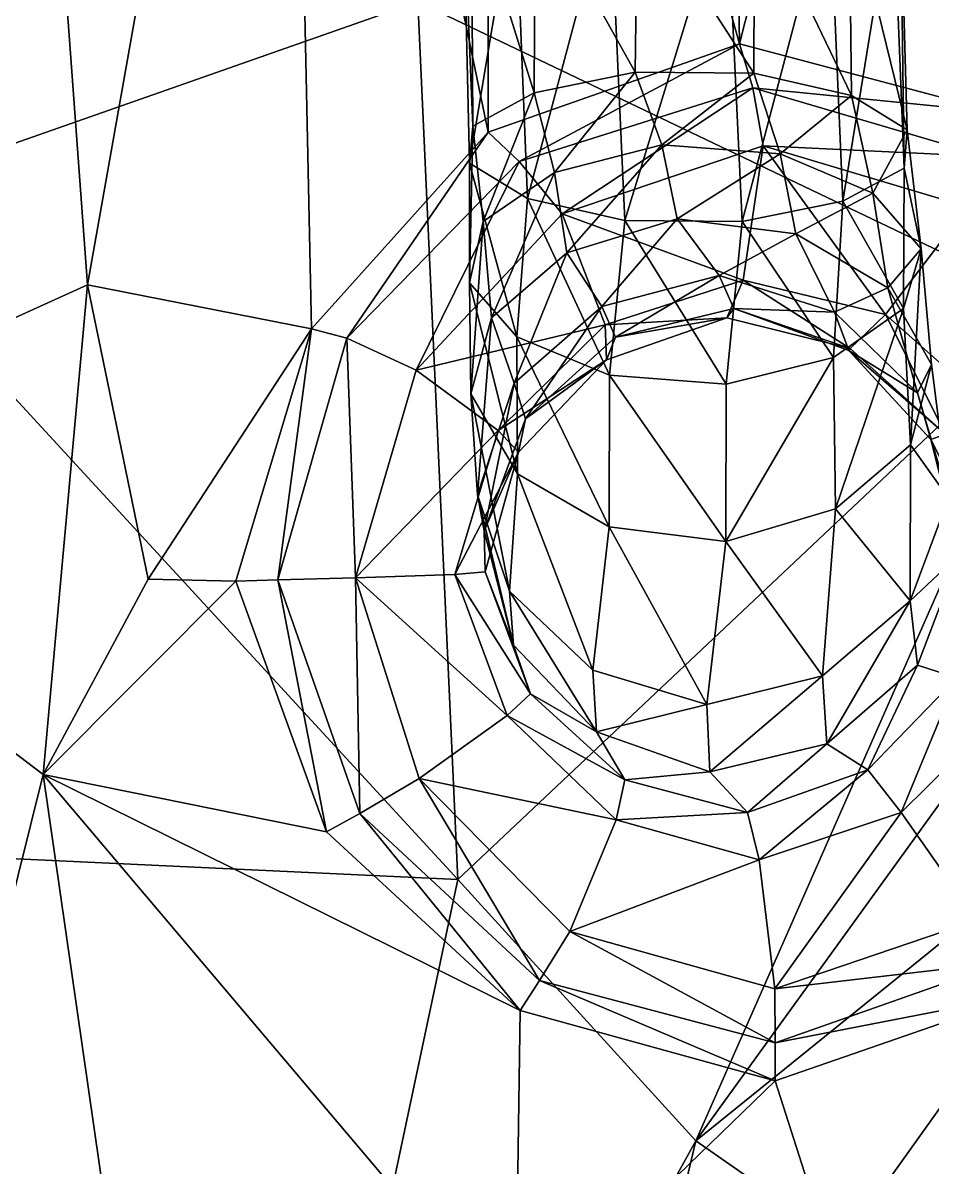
# Model space of a CAD drawing. Extents: x -4.77 to 4.77, y -2.48 to 3.3.
# Drawn here: x -0.5232 to -0.4229, y 1.4335 to 1.5598 of the extents above; entities that cross this region are included whole.
import ezdxf

# ---------------------------------------------------------------- set-up
doc = ezdxf.new("R2010")
doc.units = 0

msp = doc.modelspace()

# ---------------------------------------------------------------- linework, layer by layer
for points in [[(-0.56368, 1.50929, 1.11705), (-0.51606, 1.53089, 1.11705), (-0.52543, 1.65808, 1.11705)], [(-0.56368, 1.50929, -1.11705), (-0.52543, 1.65808, -1.11705), (-0.51606, 1.53089, -1.11705)], [(-0.51606, 1.53089, 1.11705), (-0.49407, 1.65489, 1.11705), (-0.52543, 1.65808, 1.11705)], [(-0.51606, 1.53089, -1.11705), (-0.52543, 1.65808, -1.11705), (-0.49407, 1.65489, -1.11705)], [(-0.49407, 1.65489, 1.11705), (-0.47187, 1.54773, 1.11705), (-0.47196, 1.65632, 1.11705)], [(-0.49407, 1.65489, -1.11705), (-0.47196, 1.65632, -1.11705), (-0.47187, 1.54773, -1.11705)], [(-0.47196, 1.65632, 1.11705), (-0.44413, 1.55748, 1.11706), (-0.4456, 1.65614, 1.11706)], [(-0.47196, 1.65632, 1.11705), (-0.47187, 1.54773, 1.11705), (-0.44413, 1.55748, 1.11706)], [(-0.47196, 1.65632, -1.11705), (-0.4456, 1.65614, -1.11706), (-0.44413, 1.55748, -1.11706)], [(-0.47196, 1.65632, -1.11705), (-0.44413, 1.55748, -1.11706), (-0.47187, 1.54773, -1.11705)], [(-0.41891, 1.65704, 1.11706), (-0.4456, 1.65614, 1.11706), (-0.44413, 1.55748, 1.11706)], [(-0.41891, 1.65704, -1.11706), (-0.44413, 1.55748, -1.11706), (-0.4456, 1.65614, -1.11706)], [(-0.41891, 1.65704, 1.11706), (-0.44413, 1.55748, 1.11706), (-0.41568, 1.54994, 1.11706)], [(-0.41891, 1.65704, -1.11706), (-0.41568, 1.54994, -1.11706), (-0.44413, 1.55748, -1.11706)], [(-0.51606, 1.53089, 1.11705), (-0.49135, 1.52602, 1.11705), (-0.49407, 1.65489, 1.11705)], [(-0.51606, 1.53089, -1.11705), (-0.49407, 1.65489, -1.11705), (-0.49135, 1.52602, -1.11705)], [(-0.49407, 1.65489, 1.11705), (-0.49135, 1.52602, 1.11705), (-0.47187, 1.54773, 1.11705)], [(-0.49407, 1.65489, -1.11705), (-0.47187, 1.54773, -1.11705), (-0.49135, 1.52602, -1.11705)], [(-0.5501, 1.61385, -0.79854), (-0.47961, 1.56214, -0.82352), (-0.54369, 1.53967, -0.795)], [(-0.5501, 1.61385, 0.79854), (-0.54369, 1.53967, 0.795), (-0.47961, 1.56214, 0.82352)], [(-0.47961, 1.56214, -0.82352), (-0.41193, 1.6076, -0.90708), (-0.40852, 1.52814, -0.91153)], [(-0.47961, 1.56214, 0.82352), (-0.40852, 1.52814, 0.91153), (-0.41193, 1.6076, 0.90708)], [(-0.47392, 1.54434, 1.26982), (-0.46889, 1.57454, 1.28632), (-0.47461, 1.57442, 1.27462)], [(-0.47392, 1.54434, -1.26982), (-0.47461, 1.57442, -1.27462), (-0.46889, 1.57454, -1.28632)], [(-0.47461, 1.57442, 1.27462), (-0.47356, 1.54841, 1.25806), (-0.47392, 1.54434, 1.26982)], [(-0.47461, 1.57442, 1.27462), (-0.4737, 1.57428, 1.26187), (-0.47356, 1.54841, 1.25806)], [(-0.47461, 1.57442, -1.27462), (-0.47392, 1.54434, -1.26982), (-0.47356, 1.54841, -1.25806)], [(-0.47461, 1.57442, -1.27462), (-0.47356, 1.54841, -1.25806), (-0.4737, 1.57428, -1.26187)], [(-0.47392, 1.54434, 1.26982), (-0.46754, 1.54042, 1.28112), (-0.46889, 1.57454, 1.28632)], [(-0.47392, 1.54434, -1.26982), (-0.46889, 1.57454, -1.28632), (-0.46754, 1.54042, -1.28112)], [(-0.4668, 1.55208, 1.24744), (-0.4737, 1.57428, 1.26187), (-0.46667, 1.57416, 1.25097)], [(-0.4668, 1.55208, 1.24744), (-0.47356, 1.54841, 1.25806), (-0.4737, 1.57428, 1.26187)], [(-0.4668, 1.55208, -1.24744), (-0.46667, 1.57416, -1.25097), (-0.4737, 1.57428, -1.26187)], [(-0.4668, 1.55208, -1.24744), (-0.4737, 1.57428, -1.26187), (-0.47356, 1.54841, -1.25806)], [(-0.46754, 1.54042, 1.28112), (-0.45842, 1.57461, 1.29402), (-0.46889, 1.57454, 1.28632)], [(-0.46754, 1.54042, -1.28112), (-0.46889, 1.57454, -1.28632), (-0.45842, 1.57461, -1.29402)], [(-0.46754, 1.54042, 1.28112), (-0.45679, 1.53799, 1.28814), (-0.45842, 1.57461, 1.29402)], [(-0.46754, 1.54042, -1.28112), (-0.45842, 1.57461, -1.29402), (-0.45679, 1.53799, -1.28814)], [(-0.45563, 1.55438, 1.24079), (-0.4668, 1.55208, 1.24744), (-0.46667, 1.57416, 1.25097)], [(-0.45563, 1.55438, -1.24079), (-0.46667, 1.57416, -1.25097), (-0.4668, 1.55208, -1.24744)], [(-0.45563, 1.55438, 1.24079), (-0.46667, 1.57416, 1.25097), (-0.45538, 1.57411, 1.24444)], [(-0.45563, 1.55438, -1.24079), (-0.45538, 1.57411, -1.24444), (-0.46667, 1.57416, -1.25097)], [(-0.45679, 1.53799, 1.28814), (-0.44558, 1.57462, 1.29496), (-0.45842, 1.57461, 1.29402)], [(-0.45679, 1.53799, -1.28814), (-0.45842, 1.57461, -1.29402), (-0.44558, 1.57462, -1.29496)], [(-0.45679, 1.53799, 1.28814), (-0.44385, 1.53788, 1.28844), (-0.44558, 1.57462, 1.29496)], [(-0.45679, 1.53799, -1.28814), (-0.44558, 1.57462, -1.29496), (-0.44385, 1.53788, -1.28844)], [(-0.44255, 1.55426, 1.24111), (-0.45563, 1.55438, 1.24079), (-0.45538, 1.57411, 1.24444)], [(-0.44255, 1.55426, -1.24111), (-0.45538, 1.57411, -1.24444), (-0.45563, 1.55438, -1.24079)], [(-0.44255, 1.55426, 1.24111), (-0.45538, 1.57411, 1.24444), (-0.44246, 1.5741, 1.24539)], [(-0.44255, 1.55426, -1.24111), (-0.44246, 1.5741, -1.24539), (-0.45538, 1.57411, -1.24444)], [(-0.44385, 1.53788, 1.28844), (-0.4342, 1.57454, 1.28864), (-0.44558, 1.57462, 1.29496)], [(-0.44385, 1.53788, -1.28844), (-0.44558, 1.57462, -1.29496), (-0.4342, 1.57454, -1.28864)], [(-0.44385, 1.53788, 1.28844), (-0.43274, 1.54013, 1.28192), (-0.4342, 1.57454, 1.28864)], [(-0.44385, 1.53788, -1.28844), (-0.4342, 1.57454, -1.28864), (-0.43274, 1.54013, -1.28192)], [(-0.43175, 1.55179, 1.24823), (-0.44255, 1.55426, 1.24111), (-0.44246, 1.5741, 1.24539)], [(-0.43175, 1.55179, -1.24823), (-0.44246, 1.5741, -1.24539), (-0.44255, 1.55426, -1.24111)], [(-0.43175, 1.55179, 1.24823), (-0.44246, 1.5741, 1.24539), (-0.43202, 1.57417, 1.25322)], [(-0.43175, 1.55179, -1.24823), (-0.43202, 1.57417, -1.25322), (-0.44246, 1.5741, -1.24539)], [(-0.43274, 1.54013, 1.28192), (-0.42717, 1.57443, 1.27772), (-0.4342, 1.57454, 1.28864)], [(-0.43274, 1.54013, -1.28192), (-0.4342, 1.57454, -1.28864), (-0.42717, 1.57443, -1.27772)], [(-0.43274, 1.54013, 1.28192), (-0.42596, 1.54376, 1.27139), (-0.42717, 1.57443, 1.27772)], [(-0.43274, 1.54013, -1.28192), (-0.42717, 1.57443, -1.27772), (-0.42596, 1.54376, -1.27139)], [(-0.42563, 1.548, 1.25916), (-0.43202, 1.57417, 1.25322), (-0.42637, 1.57428, 1.26489)], [(-0.42563, 1.548, -1.25916), (-0.42637, 1.57428, -1.26489), (-0.43202, 1.57417, -1.25322)], [(-0.42563, 1.548, 1.25916), (-0.43175, 1.55179, 1.24823), (-0.43202, 1.57417, 1.25322)], [(-0.42563, 1.548, -1.25916), (-0.43202, 1.57417, -1.25322), (-0.43175, 1.55179, -1.24823)], [(-0.42596, 1.54376, 1.27139), (-0.42637, 1.57428, 1.26489), (-0.42717, 1.57443, 1.27772)], [(-0.42596, 1.54376, -1.27139), (-0.42717, 1.57443, -1.27772), (-0.42637, 1.57428, -1.26489)], [(-0.42596, 1.54376, 1.27139), (-0.42563, 1.548, 1.25916), (-0.42637, 1.57428, 1.26489)], [(-0.42596, 1.54376, -1.27139), (-0.42637, 1.57428, -1.26489), (-0.42563, 1.548, -1.25916)], [(-0.54369, 1.53967, -0.795), (-0.47961, 1.56214, -0.82352), (-0.47522, 1.46527, -0.82781)], [(-0.54369, 1.53967, 0.795), (-0.47522, 1.46527, 0.82781), (-0.47961, 1.56214, 0.82352)], [(-0.47961, 1.56214, -0.82352), (-0.40852, 1.52814, -0.91153), (-0.47522, 1.46527, -0.82781)], [(-0.47961, 1.56214, 0.82352), (-0.47522, 1.46527, 0.82781), (-0.40852, 1.52814, 0.91153)], [(-0.46844, 1.5445, 1.14944), (-0.44413, 1.55748, 1.11706), (-0.47187, 1.54773, 1.11705)], [(-0.46844, 1.5445, -1.14944), (-0.47187, 1.54773, -1.11705), (-0.44413, 1.55748, -1.11706)], [(-0.46844, 1.5445, 1.14944), (-0.44266, 1.55265, 1.14911), (-0.44413, 1.55748, 1.11706)], [(-0.46844, 1.5445, -1.14944), (-0.44413, 1.55748, -1.11706), (-0.44266, 1.55265, -1.14911)], [(-0.44266, 1.55265, 1.14911), (-0.41568, 1.54994, 1.11706), (-0.44413, 1.55748, 1.11706)], [(-0.44266, 1.55265, -1.14911), (-0.44413, 1.55748, -1.11706), (-0.41568, 1.54994, -1.11706)], [(-0.45563, 1.55438, 1.24079), (-0.46455, 1.54329, 1.24079), (-0.4668, 1.55208, 1.24744)], [(-0.45563, 1.55438, -1.24079), (-0.4668, 1.55208, -1.24744), (-0.46455, 1.54329, -1.24079)], [(-0.45563, 1.55438, 1.24079), (-0.4527, 1.54634, 1.23564), (-0.46455, 1.54329, 1.24079)], [(-0.45563, 1.55438, -1.24079), (-0.46455, 1.54329, -1.24079), (-0.4527, 1.54634, -1.23564)], [(-0.44255, 1.55426, 1.24111), (-0.4527, 1.54634, 1.23564), (-0.45563, 1.55438, 1.24079)], [(-0.44255, 1.55426, -1.24111), (-0.45563, 1.55438, -1.24079), (-0.4527, 1.54634, -1.23564)], [(-0.44255, 1.55426, 1.24111), (-0.43963, 1.54534, 1.2373), (-0.4527, 1.54634, 1.23564)], [(-0.44255, 1.55426, -1.24111), (-0.4527, 1.54634, -1.23564), (-0.43963, 1.54534, -1.2373)], [(-0.43175, 1.55179, 1.24823), (-0.43963, 1.54534, 1.2373), (-0.44255, 1.55426, 1.24111)], [(-0.43175, 1.55179, -1.24823), (-0.44255, 1.55426, -1.24111), (-0.43963, 1.54534, -1.2373)], [(-0.44266, 1.55265, 1.14911), (-0.46844, 1.5445, 1.14944), (-0.46371, 1.53872, 1.16799)], [(-0.44266, 1.55265, -1.14911), (-0.46371, 1.53872, -1.16799), (-0.46844, 1.5445, -1.14944)], [(-0.44266, 1.55265, 1.14911), (-0.46371, 1.53872, 1.16799), (-0.44151, 1.54622, 1.1678)], [(-0.44266, 1.55265, -1.14911), (-0.44151, 1.54622, -1.1678), (-0.46371, 1.53872, -1.16799)], [(-0.44266, 1.55265, 1.14911), (-0.41688, 1.54507, 1.14901), (-0.41568, 1.54994, 1.11706)], [(-0.41688, 1.54507, 1.14901), (-0.44266, 1.55265, 1.14911), (-0.44151, 1.54622, 1.1678)], [(-0.44266, 1.55265, -1.14911), (-0.41568, 1.54994, -1.11706), (-0.41688, 1.54507, -1.14901)], [(-0.41688, 1.54507, -1.14901), (-0.44151, 1.54622, -1.1678), (-0.44266, 1.55265, -1.14911)], [(-0.4668, 1.55208, 1.24744), (-0.47241, 1.53787, 1.24995), (-0.47356, 1.54841, 1.25806)], [(-0.4668, 1.55208, -1.24744), (-0.47356, 1.54841, -1.25806), (-0.47241, 1.53787, -1.24995)], [(-0.4668, 1.55208, 1.24744), (-0.46455, 1.54329, 1.24079), (-0.47241, 1.53787, 1.24995)], [(-0.4668, 1.55208, -1.24744), (-0.47241, 1.53787, -1.24995), (-0.46455, 1.54329, -1.24079)], [(-0.43175, 1.55179, 1.24823), (-0.4294, 1.54103, 1.24456), (-0.43963, 1.54534, 1.2373)], [(-0.43175, 1.55179, -1.24823), (-0.43963, 1.54534, -1.2373), (-0.4294, 1.54103, -1.24456)], [(-0.42563, 1.548, 1.25916), (-0.4294, 1.54103, 1.24456), (-0.43175, 1.55179, 1.24823)], [(-0.42563, 1.548, -1.25916), (-0.43175, 1.55179, -1.24823), (-0.4294, 1.54103, -1.24456)], [(-0.48745, 1.52502, 1.14987), (-0.47187, 1.54773, 1.11705), (-0.49135, 1.52602, 1.11705)], [(-0.48745, 1.52502, -1.14987), (-0.49135, 1.52602, -1.11705), (-0.47187, 1.54773, -1.11705)], [(-0.48745, 1.52502, 1.14987), (-0.46844, 1.5445, 1.14944), (-0.47187, 1.54773, 1.11705)], [(-0.48745, 1.52502, -1.14987), (-0.47187, 1.54773, -1.11705), (-0.46844, 1.5445, -1.14944)], [(-0.47356, 1.54841, 1.25806), (-0.47392, 1.5311, 1.2614), (-0.47392, 1.54434, 1.26982)], [(-0.47356, 1.54841, 1.25806), (-0.47241, 1.53787, 1.24995), (-0.47392, 1.5311, 1.2614)], [(-0.47356, 1.54841, -1.25806), (-0.47392, 1.54434, -1.26982), (-0.47392, 1.5311, -1.2614)], [(-0.47356, 1.54841, -1.25806), (-0.47392, 1.5311, -1.2614), (-0.47241, 1.53787, -1.24995)], [(-0.42563, 1.548, 1.25916), (-0.42409, 1.53486, 1.25497), (-0.4294, 1.54103, 1.24456)], [(-0.42563, 1.548, -1.25916), (-0.4294, 1.54103, -1.24456), (-0.42409, 1.53486, -1.25497)], [(-0.42596, 1.54376, 1.27139), (-0.42409, 1.53486, 1.25497), (-0.42563, 1.548, 1.25916)], [(-0.42596, 1.54376, -1.27139), (-0.42563, 1.548, -1.25916), (-0.42409, 1.53486, -1.25497)], [(-0.46318, 1.53441, 1.23213), (-0.46455, 1.54329, 1.24079), (-0.4527, 1.54634, 1.23564)], [(-0.46318, 1.53441, -1.23213), (-0.4527, 1.54634, -1.23564), (-0.46455, 1.54329, -1.24079)], [(-0.44372, 1.53141, 1.17678), (-0.44151, 1.54622, 1.1678), (-0.46371, 1.53872, 1.16799)], [(-0.44372, 1.53141, -1.17678), (-0.46371, 1.53872, -1.16799), (-0.44151, 1.54622, -1.1678)], [(-0.46318, 1.53441, 1.23213), (-0.4527, 1.54634, 1.23564), (-0.45099, 1.53819, 1.22808)], [(-0.46318, 1.53441, -1.23213), (-0.45099, 1.53819, -1.22808), (-0.4527, 1.54634, -1.23564)], [(-0.45099, 1.53819, 1.22808), (-0.4527, 1.54634, 1.23564), (-0.43963, 1.54534, 1.2373)], [(-0.45099, 1.53819, -1.22808), (-0.43963, 1.54534, -1.2373), (-0.4527, 1.54634, -1.23564)], [(-0.42803, 1.52763, 1.17695), (-0.44151, 1.54622, 1.1678), (-0.44372, 1.53141, 1.17678)], [(-0.42803, 1.52763, -1.17695), (-0.44372, 1.53141, -1.17678), (-0.44151, 1.54622, -1.1678)], [(-0.41688, 1.54507, 1.14901), (-0.44151, 1.54622, 1.1678), (-0.41895, 1.53949, 1.16796)], [(-0.42803, 1.52763, 1.17695), (-0.41895, 1.53949, 1.16796), (-0.44151, 1.54622, 1.1678)], [(-0.41688, 1.54507, -1.14901), (-0.41895, 1.53949, -1.16796), (-0.44151, 1.54622, -1.1678)], [(-0.42803, 1.52763, -1.17695), (-0.44151, 1.54622, -1.1678), (-0.41895, 1.53949, -1.16796)], [(-0.45099, 1.53819, 1.22808), (-0.43963, 1.54534, 1.2373), (-0.43792, 1.53652, 1.22986)], [(-0.45099, 1.53819, -1.22808), (-0.43792, 1.53652, -1.22986), (-0.43963, 1.54534, -1.2373)], [(-0.43792, 1.53652, 1.22986), (-0.43963, 1.54534, 1.2373), (-0.4294, 1.54103, 1.24456)], [(-0.43792, 1.53652, -1.22986), (-0.4294, 1.54103, -1.24456), (-0.43963, 1.54534, -1.2373)], [(-0.46844, 1.5445, 1.14944), (-0.48745, 1.52502, 1.14987), (-0.4798, 1.52148, 1.1682)], [(-0.46844, 1.5445, -1.14944), (-0.4798, 1.52148, -1.1682), (-0.48745, 1.52502, -1.14987)], [(-0.46844, 1.5445, 1.14944), (-0.4798, 1.52148, 1.1682), (-0.46371, 1.53872, 1.16799)], [(-0.46844, 1.5445, -1.14944), (-0.46371, 1.53872, -1.16799), (-0.4798, 1.52148, -1.1682)], [(-0.4687, 1.52514, 1.27147), (-0.47392, 1.54434, 1.26982), (-0.47392, 1.5311, 1.2614)], [(-0.4687, 1.52514, 1.27147), (-0.46754, 1.54042, 1.28112), (-0.47392, 1.54434, 1.26982)], [(-0.4687, 1.52514, -1.27147), (-0.47392, 1.5311, -1.2614), (-0.47392, 1.54434, -1.26982)], [(-0.4687, 1.52514, -1.27147), (-0.47392, 1.54434, -1.26982), (-0.46754, 1.54042, -1.28112)], [(-0.43274, 1.54013, 1.28192), (-0.42603, 1.52827, 1.26612), (-0.42596, 1.54376, 1.27139)], [(-0.43274, 1.54013, -1.28192), (-0.42596, 1.54376, -1.27139), (-0.42603, 1.52827, -1.26612)], [(-0.42596, 1.54376, 1.27139), (-0.42603, 1.52827, 1.26612), (-0.42409, 1.53486, 1.25497)], [(-0.42596, 1.54376, -1.27139), (-0.42409, 1.53486, -1.25497), (-0.42603, 1.52827, -1.26612)], [(-0.47148, 1.52727, 1.23978), (-0.47241, 1.53787, 1.24995), (-0.46455, 1.54329, 1.24079)], [(-0.47148, 1.52727, -1.23978), (-0.46455, 1.54329, -1.24079), (-0.47241, 1.53787, -1.24995)], [(-0.47148, 1.52727, 1.23978), (-0.46455, 1.54329, 1.24079), (-0.46318, 1.53441, 1.23213)], [(-0.47148, 1.52727, -1.23978), (-0.46318, 1.53441, -1.23213), (-0.46455, 1.54329, -1.24079)], [(-0.43792, 1.53652, 1.22986), (-0.4294, 1.54103, 1.24456), (-0.42776, 1.53057, 1.23623)], [(-0.43792, 1.53652, -1.22986), (-0.42776, 1.53057, -1.23623), (-0.4294, 1.54103, -1.24456)], [(-0.42776, 1.53057, 1.23623), (-0.4294, 1.54103, 1.24456), (-0.42409, 1.53486, 1.25497)], [(-0.42776, 1.53057, -1.23623), (-0.42409, 1.53486, -1.25497), (-0.4294, 1.54103, -1.24456)], [(-0.54369, 1.53967, -0.795), (-0.47522, 1.46527, -0.82781), (-0.53807, 1.46821, -0.79207)], [(-0.54369, 1.53967, 0.795), (-0.53807, 1.46821, 0.79207), (-0.47522, 1.46527, 0.82781)], [(-0.46754, 1.54042, 1.28112), (-0.4687, 1.52514, 1.27147), (-0.45848, 1.52091, 1.27861)], [(-0.46754, 1.54042, -1.28112), (-0.45848, 1.52091, -1.27861), (-0.4687, 1.52514, -1.27147)], [(-0.46754, 1.54042, 1.28112), (-0.45848, 1.52091, 1.27861), (-0.45679, 1.53799, 1.28814)], [(-0.46754, 1.54042, -1.28112), (-0.45679, 1.53799, -1.28814), (-0.45848, 1.52091, -1.27861)], [(-0.44385, 1.53788, 1.28844), (-0.43377, 1.52286, 1.27528), (-0.43274, 1.54013, 1.28192)], [(-0.44385, 1.53788, -1.28844), (-0.43274, 1.54013, -1.28192), (-0.43377, 1.52286, -1.27528)], [(-0.43274, 1.54013, 1.28192), (-0.43377, 1.52286, 1.27528), (-0.42603, 1.52827, 1.26612)], [(-0.43274, 1.54013, -1.28192), (-0.42603, 1.52827, -1.26612), (-0.43377, 1.52286, -1.27528)], [(-0.45895, 1.52647, 1.17715), (-0.46371, 1.53872, 1.16799), (-0.4798, 1.52148, 1.1682)], [(-0.45895, 1.52647, -1.17715), (-0.4798, 1.52148, -1.1682), (-0.46371, 1.53872, -1.16799)], [(-0.44372, 1.53141, 1.17678), (-0.46371, 1.53872, 1.16799), (-0.45895, 1.52647, 1.17715)], [(-0.44372, 1.53141, -1.17678), (-0.45895, 1.52647, -1.17715), (-0.46371, 1.53872, -1.16799)], [(-0.41552, 1.5165, 1.17727), (-0.41895, 1.53949, 1.16796), (-0.42803, 1.52763, 1.17695)], [(-0.41552, 1.5165, -1.17727), (-0.42803, 1.52763, -1.17695), (-0.41895, 1.53949, -1.16796)], [(-0.47241, 1.53787, 1.24995), (-0.47378, 1.51887, 1.2488), (-0.47392, 1.5311, 1.2614)], [(-0.47241, 1.53787, -1.24995), (-0.47392, 1.5311, -1.2614), (-0.47378, 1.51887, -1.2488)], [(-0.47241, 1.53787, 1.24995), (-0.47148, 1.52727, 1.23978), (-0.47378, 1.51887, 1.2488)], [(-0.47241, 1.53787, -1.24995), (-0.47378, 1.51887, -1.2488), (-0.47148, 1.52727, -1.23978)], [(-0.45099, 1.53819, 1.22808), (-0.45933, 1.52852, 1.21923), (-0.46318, 1.53441, 1.23213)], [(-0.45099, 1.53819, -1.22808), (-0.46318, 1.53441, -1.23213), (-0.45933, 1.52852, -1.21923)], [(-0.45099, 1.53819, 1.22808), (-0.44638, 1.53192, 1.21756), (-0.45933, 1.52852, 1.21923)], [(-0.45099, 1.53819, -1.22808), (-0.45933, 1.52852, -1.21923), (-0.44638, 1.53192, -1.21756)], [(-0.45679, 1.53799, 1.28814), (-0.45848, 1.52091, 1.27861), (-0.4456, 1.51994, 1.28022)], [(-0.45679, 1.53799, -1.28814), (-0.4456, 1.51994, -1.28022), (-0.45848, 1.52091, -1.27861)], [(-0.45679, 1.53799, 1.28814), (-0.4456, 1.51994, 1.28022), (-0.44385, 1.53788, 1.28844)], [(-0.45679, 1.53799, -1.28814), (-0.44385, 1.53788, -1.28844), (-0.4456, 1.51994, -1.28022)], [(-0.43792, 1.53652, 1.22986), (-0.44638, 1.53192, 1.21756), (-0.45099, 1.53819, 1.22808)], [(-0.43792, 1.53652, -1.22986), (-0.45099, 1.53819, -1.22808), (-0.44638, 1.53192, -1.21756)], [(-0.44385, 1.53788, 1.28844), (-0.4456, 1.51994, 1.28022), (-0.43377, 1.52286, 1.27528)], [(-0.44385, 1.53788, -1.28844), (-0.43377, 1.52286, -1.27528), (-0.4456, 1.51994, -1.28022)], [(-0.43792, 1.53652, 1.22986), (-0.43364, 1.52789, 1.21953), (-0.44638, 1.53192, 1.21756)], [(-0.43792, 1.53652, -1.22986), (-0.44638, 1.53192, -1.21756), (-0.43364, 1.52789, -1.21953)], [(-0.42776, 1.53057, 1.23623), (-0.43364, 1.52789, 1.21953), (-0.43792, 1.53652, 1.22986)], [(-0.42776, 1.53057, -1.23623), (-0.43792, 1.53652, -1.22986), (-0.43364, 1.52789, -1.21953)], [(-0.42776, 1.53057, 1.23623), (-0.42409, 1.53486, 1.25497), (-0.42295, 1.5221, 1.24528)], [(-0.42776, 1.53057, -1.23623), (-0.42295, 1.5221, -1.24528), (-0.42409, 1.53486, -1.25497)], [(-0.42409, 1.53486, 1.25497), (-0.42603, 1.52827, 1.26612), (-0.42526, 1.51325, 1.25478)], [(-0.42409, 1.53486, -1.25497), (-0.42526, 1.51325, -1.25478), (-0.42603, 1.52827, -1.26612)], [(-0.42409, 1.53486, 1.25497), (-0.42526, 1.51325, 1.25478), (-0.42295, 1.5221, 1.24528)], [(-0.42409, 1.53486, -1.25497), (-0.42295, 1.5221, -1.24528), (-0.42526, 1.51325, -1.25478)], [(-0.46318, 1.53441, 1.23213), (-0.46898, 1.52005, 1.22339), (-0.47148, 1.52727, 1.23978)], [(-0.46318, 1.53441, -1.23213), (-0.47148, 1.52727, -1.23978), (-0.46898, 1.52005, -1.22339)], [(-0.46318, 1.53441, 1.23213), (-0.45933, 1.52852, 1.21923), (-0.46898, 1.52005, 1.22339)], [(-0.46318, 1.53441, -1.23213), (-0.46898, 1.52005, -1.22339), (-0.45933, 1.52852, -1.21923)], [(-0.52098, 1.47683, 1.11705), (-0.51606, 1.53089, 1.11705), (-0.56368, 1.50929, 1.11705)], [(-0.52098, 1.47683, -1.11705), (-0.56368, 1.50929, -1.11705), (-0.51606, 1.53089, -1.11705)], [(-0.52098, 1.47683, 1.11705), (-0.50938, 1.4984, 1.11705), (-0.51606, 1.53089, 1.11705)], [(-0.52098, 1.47683, -1.11705), (-0.51606, 1.53089, -1.11705), (-0.50938, 1.4984, -1.11705)], [(-0.50938, 1.4984, 1.11705), (-0.49135, 1.52602, 1.11705), (-0.51606, 1.53089, 1.11705)], [(-0.50938, 1.4984, -1.11705), (-0.51606, 1.53089, -1.11705), (-0.49135, 1.52602, -1.11705)], [(-0.46861, 1.51005, 1.25825), (-0.47392, 1.5311, 1.2614), (-0.47378, 1.51887, 1.2488)], [(-0.46861, 1.51005, 1.25825), (-0.4687, 1.52514, 1.27147), (-0.47392, 1.5311, 1.2614)], [(-0.46861, 1.51005, -1.25825), (-0.47378, 1.51887, -1.2488), (-0.47392, 1.5311, -1.2614)], [(-0.46861, 1.51005, -1.25825), (-0.47392, 1.5311, -1.2614), (-0.4687, 1.52514, -1.27147)], [(-0.45782, 1.52511, 1.20794), (-0.45933, 1.52852, 1.21923), (-0.44638, 1.53192, 1.21756)], [(-0.45782, 1.52511, -1.20794), (-0.44638, 1.53192, -1.21756), (-0.45933, 1.52852, -1.21923)], [(-0.45895, 1.52647, 1.17715), (-0.44554, 1.52725, 1.18654), (-0.44372, 1.53141, 1.17678)], [(-0.45895, 1.52647, -1.17715), (-0.44372, 1.53141, -1.17678), (-0.44554, 1.52725, -1.18654)], [(-0.45782, 1.52511, 1.20794), (-0.44638, 1.53192, 1.21756), (-0.44474, 1.5283, 1.2072)], [(-0.45782, 1.52511, -1.20794), (-0.44474, 1.5283, -1.2072), (-0.44638, 1.53192, -1.21756)], [(-0.44474, 1.5283, 1.2072), (-0.44638, 1.53192, 1.21756), (-0.43364, 1.52789, 1.21953)], [(-0.44474, 1.5283, -1.2072), (-0.43364, 1.52789, -1.21953), (-0.44638, 1.53192, -1.21756)], [(-0.44372, 1.53141, 1.17678), (-0.44554, 1.52725, 1.18654), (-0.4319, 1.52388, 1.18659)], [(-0.44372, 1.53141, -1.17678), (-0.4319, 1.52388, -1.18659), (-0.44554, 1.52725, -1.18654)], [(-0.44372, 1.53141, 1.17678), (-0.4319, 1.52388, 1.18659), (-0.42803, 1.52763, 1.17695)], [(-0.44372, 1.53141, -1.17678), (-0.42803, 1.52763, -1.17695), (-0.4319, 1.52388, -1.18659)], [(-0.42776, 1.53057, 1.23623), (-0.42449, 1.51896, 1.22389), (-0.43364, 1.52789, 1.21953)], [(-0.42776, 1.53057, -1.23623), (-0.43364, 1.52789, -1.21953), (-0.42449, 1.51896, -1.22389)], [(-0.42295, 1.5221, 1.24528), (-0.42449, 1.51896, 1.22389), (-0.42776, 1.53057, 1.23623)], [(-0.42295, 1.5221, -1.24528), (-0.42776, 1.53057, -1.23623), (-0.42449, 1.51896, -1.22389)], [(-0.46775, 1.51612, 1.21001), (-0.46898, 1.52005, 1.22339), (-0.45933, 1.52852, 1.21923)], [(-0.46775, 1.51612, -1.21001), (-0.45933, 1.52852, -1.21923), (-0.46898, 1.52005, -1.22339)], [(-0.46775, 1.51612, 1.21001), (-0.45933, 1.52852, 1.21923), (-0.45782, 1.52511, 1.20794)], [(-0.46775, 1.51612, -1.21001), (-0.45782, 1.52511, -1.20794), (-0.45933, 1.52852, -1.21923)], [(-0.45782, 1.52511, 1.20794), (-0.44474, 1.5283, 1.2072), (-0.44554, 1.52725, 1.18654)], [(-0.45782, 1.52511, -1.20794), (-0.44554, 1.52725, -1.18654), (-0.44474, 1.5283, -1.2072)], [(-0.44474, 1.5283, 1.2072), (-0.4319, 1.52388, 1.18659), (-0.44554, 1.52725, 1.18654)], [(-0.44474, 1.5283, -1.2072), (-0.44554, 1.52725, -1.18654), (-0.4319, 1.52388, -1.18659)], [(-0.44474, 1.5283, 1.2072), (-0.43364, 1.52789, 1.21953), (-0.43208, 1.52365, 1.20826)], [(-0.44474, 1.5283, 1.2072), (-0.43208, 1.52365, 1.20826), (-0.4319, 1.52388, 1.18659)], [(-0.44474, 1.5283, -1.2072), (-0.43208, 1.52365, -1.20826), (-0.43364, 1.52789, -1.21953)], [(-0.44474, 1.5283, -1.2072), (-0.4319, 1.52388, -1.18659), (-0.43208, 1.52365, -1.20826)], [(-0.42603, 1.52827, 1.26612), (-0.43377, 1.52286, 1.27528), (-0.43352, 1.50617, 1.26237)], [(-0.42603, 1.52827, -1.26612), (-0.43352, 1.50617, -1.26237), (-0.43377, 1.52286, -1.27528)], [(-0.42603, 1.52827, 1.26612), (-0.43352, 1.50617, 1.26237), (-0.42526, 1.51325, 1.25478)], [(-0.42603, 1.52827, -1.26612), (-0.42526, 1.51325, -1.25478), (-0.43352, 1.50617, -1.26237)], [(-0.44894, 1.4364, -0.85913), (-0.47522, 1.46527, -0.82781), (-0.40852, 1.52814, -0.91153)], [(-0.44894, 1.4364, 0.85913), (-0.40852, 1.52814, 0.91153), (-0.47522, 1.46527, 0.82781)], [(-0.47148, 1.52727, 1.23978), (-0.47303, 1.50771, 1.22944), (-0.47378, 1.51887, 1.2488)], [(-0.47148, 1.52727, -1.23978), (-0.47378, 1.51887, -1.2488), (-0.47303, 1.50771, -1.22944)], [(-0.47148, 1.52727, 1.23978), (-0.46898, 1.52005, 1.22339), (-0.47303, 1.50771, 1.22944)], [(-0.47148, 1.52727, -1.23978), (-0.47303, 1.50771, -1.22944), (-0.46898, 1.52005, -1.22339)], [(-0.45895, 1.52647, 1.17715), (-0.45879, 1.5226, 1.18657), (-0.44554, 1.52725, 1.18654)], [(-0.45895, 1.52647, -1.17715), (-0.44554, 1.52725, -1.18654), (-0.45879, 1.5226, -1.18657)], [(-0.45782, 1.52511, 1.20794), (-0.44554, 1.52725, 1.18654), (-0.45879, 1.5226, 1.18657)], [(-0.45782, 1.52511, -1.20794), (-0.45879, 1.5226, -1.18657), (-0.44554, 1.52725, -1.18654)], [(-0.44894, 1.4364, -0.85913), (-0.40852, 1.52814, -0.91153), (-0.40189, 1.50149, -0.91968)], [(-0.44894, 1.4364, 0.85913), (-0.40189, 1.50149, 0.91968), (-0.40852, 1.52814, 0.91153)], [(-0.43208, 1.52365, 1.20826), (-0.43364, 1.52789, 1.21953), (-0.42449, 1.51896, 1.22389)], [(-0.43208, 1.52365, -1.20826), (-0.42449, 1.51896, -1.22389), (-0.43364, 1.52789, -1.21953)], [(-0.42803, 1.52763, 1.17695), (-0.4319, 1.52388, 1.18659), (-0.4214, 1.51443, 1.18673)], [(-0.42803, 1.52763, -1.17695), (-0.4214, 1.51443, -1.18673), (-0.4319, 1.52388, -1.18659)], [(-0.42803, 1.52763, 1.17695), (-0.4214, 1.51443, 1.18673), (-0.41552, 1.5165, 1.17727)], [(-0.42803, 1.52763, -1.17695), (-0.41552, 1.5165, -1.17727), (-0.4214, 1.51443, -1.18673)], [(-0.50938, 1.4984, 1.11705), (-0.4997, 1.49817, 1.11705), (-0.49135, 1.52602, 1.11705)], [(-0.50938, 1.4984, -1.11705), (-0.49135, 1.52602, -1.11705), (-0.4997, 1.49817, -1.11705)], [(-0.49509, 1.49835, 1.15023), (-0.49135, 1.52602, 1.11705), (-0.4997, 1.49817, 1.11705)], [(-0.49509, 1.49835, -1.15023), (-0.4997, 1.49817, -1.11705), (-0.49135, 1.52602, -1.11705)], [(-0.49509, 1.49835, 1.15023), (-0.48745, 1.52502, 1.14987), (-0.49135, 1.52602, 1.11705)], [(-0.49509, 1.49835, -1.15023), (-0.49135, 1.52602, -1.11705), (-0.48745, 1.52502, -1.14987)], [(-0.45895, 1.52647, 1.17715), (-0.4798, 1.52148, 1.1682), (-0.47075, 1.51481, 1.17756)], [(-0.45895, 1.52647, -1.17715), (-0.47075, 1.51481, -1.17756), (-0.4798, 1.52148, -1.1682)], [(-0.47075, 1.51481, 1.17756), (-0.45879, 1.5226, 1.18657), (-0.45895, 1.52647, 1.17715)], [(-0.47075, 1.51481, -1.17756), (-0.45895, 1.52647, -1.17715), (-0.45879, 1.5226, -1.18657)], [(-0.48745, 1.52502, 1.14987), (-0.49509, 1.49835, 1.15023), (-0.48652, 1.49855, 1.16838)], [(-0.48745, 1.52502, -1.14987), (-0.48652, 1.49855, -1.16838), (-0.49509, 1.49835, -1.15023)], [(-0.48745, 1.52502, 1.14987), (-0.48652, 1.49855, 1.16838), (-0.4798, 1.52148, 1.1682)], [(-0.48745, 1.52502, -1.14987), (-0.4798, 1.52148, -1.1682), (-0.48652, 1.49855, -1.16838)], [(-0.45852, 1.50419, 1.26453), (-0.4687, 1.52514, 1.27147), (-0.46861, 1.51005, 1.25825)], [(-0.45852, 1.50419, 1.26453), (-0.45848, 1.52091, 1.27861), (-0.4687, 1.52514, 1.27147)], [(-0.45852, 1.50419, -1.26453), (-0.46861, 1.51005, -1.25825), (-0.4687, 1.52514, -1.27147)], [(-0.45852, 1.50419, -1.26453), (-0.4687, 1.52514, -1.27147), (-0.45848, 1.52091, -1.27861)], [(-0.46775, 1.51612, 1.21001), (-0.45782, 1.52511, 1.20794), (-0.45879, 1.5226, 1.18657)], [(-0.46775, 1.51612, -1.21001), (-0.45879, 1.5226, -1.18657), (-0.45782, 1.52511, -1.20794)], [(-0.43208, 1.52365, 1.20826), (-0.4214, 1.51443, 1.18673), (-0.4319, 1.52388, 1.18659)], [(-0.43208, 1.52365, -1.20826), (-0.4319, 1.52388, -1.18659), (-0.4214, 1.51443, -1.18673)], [(-0.43208, 1.52365, 1.20826), (-0.42449, 1.51896, 1.22389), (-0.42303, 1.51383, 1.21052)], [(-0.43208, 1.52365, 1.20826), (-0.42303, 1.51383, 1.21052), (-0.4214, 1.51443, 1.18673)], [(-0.43208, 1.52365, -1.20826), (-0.42303, 1.51383, -1.21052), (-0.42449, 1.51896, -1.22389)], [(-0.43208, 1.52365, -1.20826), (-0.4214, 1.51443, -1.18673), (-0.42303, 1.51383, -1.21052)], [(-0.47075, 1.51481, 1.17756), (-0.46851, 1.51243, 1.18667), (-0.45879, 1.5226, 1.18657)], [(-0.47075, 1.51481, -1.17756), (-0.45879, 1.5226, -1.18657), (-0.46851, 1.51243, -1.18667)], [(-0.46775, 1.51612, 1.21001), (-0.45879, 1.5226, 1.18657), (-0.46851, 1.51243, 1.18667)], [(-0.46775, 1.51612, -1.21001), (-0.46851, 1.51243, -1.18667), (-0.45879, 1.5226, -1.18657)], [(-0.43377, 1.52286, 1.27528), (-0.44562, 1.50256, 1.26627), (-0.43352, 1.50617, 1.26237)], [(-0.43377, 1.52286, 1.27528), (-0.4456, 1.51994, 1.28022), (-0.44562, 1.50256, 1.26627)], [(-0.43377, 1.52286, -1.27528), (-0.43352, 1.50617, -1.26237), (-0.44562, 1.50256, -1.26627)], [(-0.43377, 1.52286, -1.27528), (-0.44562, 1.50256, -1.26627), (-0.4456, 1.51994, -1.28022)], [(-0.42526, 1.51325, 1.25478), (-0.42108, 1.50734, 1.22958), (-0.42295, 1.5221, 1.24528)], [(-0.42526, 1.51325, -1.25478), (-0.42295, 1.5221, -1.24528), (-0.42108, 1.50734, -1.22958)], [(-0.42295, 1.5221, 1.24528), (-0.42108, 1.50734, 1.22958), (-0.42449, 1.51896, 1.22389)], [(-0.42295, 1.5221, -1.24528), (-0.42449, 1.51896, -1.22389), (-0.42108, 1.50734, -1.22958)], [(-0.47075, 1.51481, 1.17756), (-0.4798, 1.52148, 1.1682), (-0.48652, 1.49855, 1.16838)], [(-0.47075, 1.51481, -1.17756), (-0.48652, 1.49855, -1.16838), (-0.4798, 1.52148, -1.1682)], [(-0.44562, 1.50256, 1.26627), (-0.45848, 1.52091, 1.27861), (-0.45852, 1.50419, 1.26453)], [(-0.44562, 1.50256, -1.26627), (-0.45852, 1.50419, -1.26453), (-0.45848, 1.52091, -1.27861)], [(-0.44562, 1.50256, 1.26627), (-0.4456, 1.51994, 1.28022), (-0.45848, 1.52091, 1.27861)], [(-0.44562, 1.50256, -1.26627), (-0.45848, 1.52091, -1.27861), (-0.4456, 1.51994, -1.28022)], [(-0.46898, 1.52005, 1.22339), (-0.47231, 1.50374, 1.21286), (-0.47303, 1.50771, 1.22944)], [(-0.46898, 1.52005, -1.22339), (-0.47303, 1.50771, -1.22944), (-0.47231, 1.50374, -1.21286)], [(-0.46898, 1.52005, 1.22339), (-0.46775, 1.51612, 1.21001), (-0.47231, 1.50374, 1.21286)], [(-0.46898, 1.52005, -1.22339), (-0.47231, 1.50374, -1.21286), (-0.46775, 1.51612, -1.21001)], [(-0.46952, 1.49707, 1.23465), (-0.47378, 1.51887, 1.2488), (-0.47303, 1.50771, 1.22944)], [(-0.46952, 1.49707, 1.23465), (-0.46861, 1.51005, 1.25825), (-0.47378, 1.51887, 1.2488)], [(-0.46952, 1.49707, -1.23465), (-0.47303, 1.50771, -1.22944), (-0.47378, 1.51887, -1.2488)], [(-0.46952, 1.49707, -1.23465), (-0.47378, 1.51887, -1.2488), (-0.46861, 1.51005, -1.25825)], [(-0.42303, 1.51383, 1.21052), (-0.42449, 1.51896, 1.22389), (-0.42108, 1.50734, 1.22958)], [(-0.42303, 1.51383, -1.21052), (-0.42108, 1.50734, -1.22958), (-0.42449, 1.51896, -1.22389)], [(-0.47231, 1.50374, 1.21286), (-0.46775, 1.51612, 1.21001), (-0.46851, 1.51243, 1.18667)], [(-0.47231, 1.50374, -1.21286), (-0.46851, 1.51243, -1.18667), (-0.46775, 1.51612, -1.21001)], [(-0.47075, 1.51481, 1.17756), (-0.48652, 1.49855, 1.16838), (-0.47554, 1.49894, 1.17774)], [(-0.47075, 1.51481, -1.17756), (-0.47554, 1.49894, -1.17774), (-0.48652, 1.49855, -1.16838)], [(-0.47554, 1.49894, 1.17774), (-0.46851, 1.51243, 1.18667), (-0.47075, 1.51481, 1.17756)], [(-0.47554, 1.49894, -1.17774), (-0.47075, 1.51481, -1.17756), (-0.46851, 1.51243, -1.18667)], [(-0.42303, 1.51383, 1.21052), (-0.41656, 1.50117, 1.18693), (-0.4214, 1.51443, 1.18673)], [(-0.42303, 1.51383, -1.21052), (-0.4214, 1.51443, -1.18673), (-0.41656, 1.50117, -1.18693)], [(-0.43352, 1.50617, 1.26237), (-0.42529, 1.496, 1.23514), (-0.42526, 1.51325, 1.25478)], [(-0.43352, 1.50617, -1.26237), (-0.42526, 1.51325, -1.25478), (-0.42529, 1.496, -1.23514)], [(-0.42526, 1.51325, 1.25478), (-0.42529, 1.496, 1.23514), (-0.42108, 1.50734, 1.22958)], [(-0.42526, 1.51325, -1.25478), (-0.42108, 1.50734, -1.22958), (-0.42529, 1.496, -1.23514)], [(-0.42303, 1.51383, 1.21052), (-0.42108, 1.50734, 1.22958), (-0.41981, 1.50115, 1.21343)], [(-0.42303, 1.51383, 1.21052), (-0.41981, 1.50115, 1.21343), (-0.41656, 1.50117, 1.18693)], [(-0.42303, 1.51383, -1.21052), (-0.41981, 1.50115, -1.21343), (-0.42108, 1.50734, -1.22958)], [(-0.42303, 1.51383, -1.21052), (-0.41656, 1.50117, -1.18693), (-0.41981, 1.50115, -1.21343)], [(-0.47554, 1.49894, 1.17774), (-0.47221, 1.49921, 1.18681), (-0.46851, 1.51243, 1.18667)], [(-0.47554, 1.49894, -1.17774), (-0.46851, 1.51243, -1.18667), (-0.47221, 1.49921, -1.18681)], [(-0.47231, 1.50374, 1.21286), (-0.46851, 1.51243, 1.18667), (-0.47221, 1.49921, 1.18681)], [(-0.47231, 1.50374, -1.21286), (-0.47221, 1.49921, -1.18681), (-0.46851, 1.51243, -1.18667)], [(-0.56439, 1.30218, 1.11705), (-0.52098, 1.47683, 1.11705), (-0.56368, 1.50929, 1.11705)], [(-0.56439, 1.30218, -1.11705), (-0.56368, 1.50929, -1.11705), (-0.52098, 1.47683, -1.11705)], [(-0.46861, 1.51005, 1.25825), (-0.46952, 1.49707, 1.23465), (-0.46031, 1.48838, 1.2389)], [(-0.46861, 1.51005, -1.25825), (-0.46031, 1.48838, -1.2389), (-0.46952, 1.49707, -1.23465)], [(-0.46861, 1.51005, 1.25825), (-0.46031, 1.48838, 1.2389), (-0.45852, 1.50419, 1.26453)], [(-0.46861, 1.51005, -1.25825), (-0.45852, 1.50419, -1.26453), (-0.46031, 1.48838, -1.2389)], [(-0.46905, 1.49113, 1.21577), (-0.47303, 1.50771, 1.22944), (-0.47231, 1.50374, 1.21286)], [(-0.46905, 1.49113, 1.21577), (-0.46952, 1.49707, 1.23465), (-0.47303, 1.50771, 1.22944)], [(-0.46905, 1.49113, -1.21577), (-0.47231, 1.50374, -1.21286), (-0.47303, 1.50771, -1.22944)], [(-0.46905, 1.49113, -1.21577), (-0.47303, 1.50771, -1.22944), (-0.46952, 1.49707, -1.23465)], [(-0.41981, 1.50115, 1.21343), (-0.42108, 1.50734, 1.22958), (-0.42529, 1.496, 1.23514)], [(-0.41981, 1.50115, -1.21343), (-0.42529, 1.496, -1.23514), (-0.42108, 1.50734, -1.22958)], [(-0.44562, 1.50256, 1.26627), (-0.43497, 1.48773, 1.2392), (-0.43352, 1.50617, 1.26237)], [(-0.44562, 1.50256, -1.26627), (-0.43352, 1.50617, -1.26237), (-0.43497, 1.48773, -1.2392)], [(-0.43352, 1.50617, 1.26237), (-0.43497, 1.48773, 1.2392), (-0.42529, 1.496, 1.23514)], [(-0.43352, 1.50617, -1.26237), (-0.42529, 1.496, -1.23514), (-0.43497, 1.48773, -1.2392)], [(-0.47221, 1.49921, 1.18681), (-0.46905, 1.49113, 1.21577), (-0.47231, 1.50374, 1.21286)], [(-0.47221, 1.49921, -1.18681), (-0.47231, 1.50374, -1.21286), (-0.46905, 1.49113, -1.21577)], [(-0.45852, 1.50419, 1.26453), (-0.46031, 1.48838, 1.2389), (-0.44774, 1.48457, 1.24076)], [(-0.45852, 1.50419, -1.26453), (-0.44774, 1.48457, -1.24076), (-0.46031, 1.48838, -1.2389)], [(-0.45852, 1.50419, 1.26453), (-0.44774, 1.48457, 1.24076), (-0.44562, 1.50256, 1.26627)], [(-0.45852, 1.50419, -1.26453), (-0.44562, 1.50256, -1.26627), (-0.44774, 1.48457, -1.24076)], [(-0.44562, 1.50256, 1.26627), (-0.44774, 1.48457, 1.24076), (-0.43497, 1.48773, 1.2392)], [(-0.44562, 1.50256, -1.26627), (-0.43497, 1.48773, -1.2392), (-0.44774, 1.48457, -1.24076)], [(-0.44894, 1.4364, -0.85913), (-0.40189, 1.50149, -0.91968), (-0.39139, 1.48295, -0.91749)], [(-0.44894, 1.4364, 0.85913), (-0.39139, 1.48295, 0.91749), (-0.40189, 1.50149, 0.91968)], [(-0.41981, 1.50115, 1.21343), (-0.42529, 1.496, 1.23514), (-0.42449, 1.48893, 1.21624)], [(-0.41981, 1.50115, -1.21343), (-0.42449, 1.48893, -1.21624), (-0.42529, 1.496, -1.23514)], [(-0.41981, 1.50115, 1.21343), (-0.42449, 1.48893, 1.21624), (-0.42016, 1.48751, 1.18703)], [(-0.41981, 1.50115, -1.21343), (-0.42016, 1.48751, -1.18703), (-0.42449, 1.48893, -1.21624)], [(-0.47554, 1.49894, 1.17774), (-0.46718, 1.48575, 1.18694), (-0.47221, 1.49921, 1.18681)], [(-0.47554, 1.49894, -1.17774), (-0.47221, 1.49921, -1.18681), (-0.46718, 1.48575, -1.18694)], [(-0.47221, 1.49921, 1.18681), (-0.46718, 1.48575, 1.18694), (-0.46905, 1.49113, 1.21577)], [(-0.47221, 1.49921, -1.18681), (-0.46905, 1.49113, -1.21577), (-0.46718, 1.48575, -1.18694)], [(-0.4997, 1.49817, 1.11705), (-0.50938, 1.4984, 1.11705), (-0.52098, 1.47683, 1.11705)], [(-0.4997, 1.49817, -1.11705), (-0.52098, 1.47683, -1.11705), (-0.50938, 1.4984, -1.11705)], [(-0.4997, 1.49817, 1.11705), (-0.52098, 1.47683, 1.11705), (-0.4897, 1.47052, 1.11705)], [(-0.4997, 1.49817, -1.11705), (-0.4897, 1.47052, -1.11705), (-0.52098, 1.47683, -1.11705)], [(-0.49509, 1.49835, 1.15023), (-0.4997, 1.49817, 1.11705), (-0.4897, 1.47052, 1.11705)], [(-0.49509, 1.49835, -1.15023), (-0.4897, 1.47052, -1.11705), (-0.4997, 1.49817, -1.11705)], [(-0.48601, 1.47255, 1.15026), (-0.48652, 1.49855, 1.16838), (-0.49509, 1.49835, 1.15023)], [(-0.48601, 1.47255, -1.15026), (-0.49509, 1.49835, -1.15023), (-0.48652, 1.49855, -1.16838)], [(-0.49509, 1.49835, 1.15023), (-0.4897, 1.47052, 1.11705), (-0.48601, 1.47255, 1.15026)], [(-0.49509, 1.49835, -1.15023), (-0.48601, 1.47255, -1.15026), (-0.4897, 1.47052, -1.11705)], [(-0.46975, 1.48337, 1.17761), (-0.47554, 1.49894, 1.17774), (-0.48652, 1.49855, 1.16838)], [(-0.46975, 1.48337, -1.17761), (-0.48652, 1.49855, -1.16838), (-0.47554, 1.49894, -1.17774)], [(-0.46975, 1.48337, 1.17761), (-0.48652, 1.49855, 1.16838), (-0.47947, 1.47641, 1.16855)], [(-0.48601, 1.47255, 1.15026), (-0.47947, 1.47641, 1.16855), (-0.48652, 1.49855, 1.16838)], [(-0.46975, 1.48337, -1.17761), (-0.47947, 1.47641, -1.16855), (-0.48652, 1.49855, -1.16838)], [(-0.48601, 1.47255, -1.15026), (-0.48652, 1.49855, -1.16838), (-0.47947, 1.47641, -1.16855)], [(-0.47554, 1.49894, 1.17774), (-0.46975, 1.48337, 1.17761), (-0.46718, 1.48575, 1.18694)], [(-0.47554, 1.49894, -1.17774), (-0.46718, 1.48575, -1.18694), (-0.46975, 1.48337, -1.17761)], [(-0.45992, 1.48155, 1.21798), (-0.46952, 1.49707, 1.23465), (-0.46905, 1.49113, 1.21577)], [(-0.45992, 1.48155, 1.21798), (-0.46031, 1.48838, 1.2389), (-0.46952, 1.49707, 1.23465)], [(-0.45992, 1.48155, -1.21798), (-0.46905, 1.49113, -1.21577), (-0.46952, 1.49707, -1.23465)], [(-0.45992, 1.48155, -1.21798), (-0.46952, 1.49707, -1.23465), (-0.46031, 1.48838, -1.2389)], [(-0.42529, 1.496, 1.23514), (-0.43497, 1.48773, 1.2392), (-0.43449, 1.48022, 1.21826)], [(-0.42529, 1.496, -1.23514), (-0.43449, 1.48022, -1.21826), (-0.43497, 1.48773, -1.2392)], [(-0.42529, 1.496, 1.23514), (-0.43449, 1.48022, 1.21826), (-0.42449, 1.48893, 1.21624)], [(-0.42529, 1.496, -1.23514), (-0.42449, 1.48893, -1.21624), (-0.43449, 1.48022, -1.21826)], [(-0.45992, 1.48155, 1.21798), (-0.46905, 1.49113, 1.21577), (-0.46718, 1.48575, 1.18694)], [(-0.45992, 1.48155, -1.21798), (-0.46718, 1.48575, -1.18694), (-0.46905, 1.49113, -1.21577)], [(-0.44774, 1.48457, 1.24076), (-0.46031, 1.48838, 1.2389), (-0.45992, 1.48155, 1.21798)], [(-0.44774, 1.48457, -1.24076), (-0.45992, 1.48155, -1.21798), (-0.46031, 1.48838, -1.2389)], [(-0.42449, 1.48893, 1.21624), (-0.43449, 1.48022, 1.21826), (-0.42998, 1.47736, 1.18708)], [(-0.42449, 1.48893, -1.21624), (-0.42998, 1.47736, -1.18708), (-0.43449, 1.48022, -1.21826)], [(-0.42449, 1.48893, 1.21624), (-0.42998, 1.47736, 1.18708), (-0.42016, 1.48751, 1.18703)], [(-0.42449, 1.48893, -1.21624), (-0.42016, 1.48751, -1.18703), (-0.42998, 1.47736, -1.18708)], [(-0.43497, 1.48773, 1.2392), (-0.44774, 1.48457, 1.24076), (-0.44739, 1.47714, 1.21898)], [(-0.43497, 1.48773, -1.2392), (-0.44739, 1.47714, -1.21898), (-0.44774, 1.48457, -1.24076)], [(-0.43497, 1.48773, 1.2392), (-0.44739, 1.47714, 1.21898), (-0.43449, 1.48022, 1.21826)], [(-0.43497, 1.48773, -1.2392), (-0.43449, 1.48022, -1.21826), (-0.44739, 1.47714, -1.21898)], [(-0.4263, 1.47264, 1.17759), (-0.42016, 1.48751, 1.18703), (-0.42998, 1.47736, 1.18708)], [(-0.4263, 1.47264, -1.17759), (-0.42998, 1.47736, -1.18708), (-0.42016, 1.48751, -1.18703)], [(-0.4263, 1.47264, 1.17759), (-0.41422, 1.48457, 1.17767), (-0.42016, 1.48751, 1.18703)], [(-0.4263, 1.47264, -1.17759), (-0.42016, 1.48751, -1.18703), (-0.41422, 1.48457, -1.17767)], [(-0.46975, 1.48337, 1.17761), (-0.45679, 1.47625, 1.18704), (-0.46718, 1.48575, 1.18694)], [(-0.46975, 1.48337, -1.17761), (-0.46718, 1.48575, -1.18694), (-0.45679, 1.47625, -1.18704)], [(-0.45992, 1.48155, 1.21798), (-0.46718, 1.48575, 1.18694), (-0.45679, 1.47625, 1.18704)], [(-0.45992, 1.48155, -1.21798), (-0.45679, 1.47625, -1.18704), (-0.46718, 1.48575, -1.18694)], [(-0.44774, 1.48457, 1.24076), (-0.45992, 1.48155, 1.21798), (-0.44739, 1.47714, 1.21898)], [(-0.44774, 1.48457, -1.24076), (-0.44739, 1.47714, -1.21898), (-0.45992, 1.48155, -1.21798)], [(-0.41422, 1.48457, 1.17767), (-0.4263, 1.47264, 1.17759), (-0.41792, 1.46076, 1.16862)], [(-0.41422, 1.48457, -1.17767), (-0.41792, 1.46076, -1.16862), (-0.4263, 1.47264, -1.17759)], [(-0.45772, 1.47186, 1.17756), (-0.46975, 1.48337, 1.17761), (-0.47947, 1.47641, 1.16855)], [(-0.45772, 1.47186, -1.17756), (-0.47947, 1.47641, -1.16855), (-0.46975, 1.48337, -1.17761)], [(-0.46975, 1.48337, 1.17761), (-0.45772, 1.47186, 1.17756), (-0.45679, 1.47625, 1.18704)], [(-0.46975, 1.48337, -1.17761), (-0.45679, 1.47625, -1.18704), (-0.45772, 1.47186, -1.17756)], [(-0.44894, 1.4364, -0.85913), (-0.39139, 1.48295, -0.91749), (-0.4327, 1.42506, -0.86404)], [(-0.44894, 1.4364, 0.85913), (-0.4327, 1.42506, 0.86404), (-0.39139, 1.48295, 0.91749)], [(-0.32836, 1.44106, -0.8602), (-0.4327, 1.42506, -0.86404), (-0.39139, 1.48295, -0.91749)], [(-0.32836, 1.44106, 0.8602), (-0.39139, 1.48295, 0.91749), (-0.4327, 1.42506, 0.86404)], [(-0.44739, 1.47714, 1.21898), (-0.45992, 1.48155, 1.21798), (-0.45679, 1.47625, 1.18704)], [(-0.44739, 1.47714, -1.21898), (-0.45679, 1.47625, -1.18704), (-0.45992, 1.48155, -1.21798)], [(-0.43449, 1.48022, 1.21826), (-0.44739, 1.47714, 1.21898), (-0.44323, 1.47264, 1.18712)], [(-0.43449, 1.48022, -1.21826), (-0.44323, 1.47264, -1.18712), (-0.44739, 1.47714, -1.21898)], [(-0.43449, 1.48022, 1.21826), (-0.44323, 1.47264, 1.18712), (-0.42998, 1.47736, 1.18708)], [(-0.43449, 1.48022, -1.21826), (-0.42998, 1.47736, -1.18708), (-0.44323, 1.47264, -1.18712)], [(-0.56439, 1.30218, 1.11705), (-0.49858, 1.32132, 1.11705), (-0.52098, 1.47683, 1.11705)], [(-0.56439, 1.30218, -1.11705), (-0.52098, 1.47683, -1.11705), (-0.49858, 1.32132, -1.11705)], [(-0.52098, 1.47683, 1.11705), (-0.46832, 1.45081, 1.11705), (-0.4897, 1.47052, 1.11705)], [(-0.49858, 1.32132, 1.11705), (-0.46886, 1.41524, 1.11705), (-0.52098, 1.47683, 1.11705)], [(-0.52098, 1.47683, 1.11705), (-0.46886, 1.41524, 1.11705), (-0.46832, 1.45081, 1.11705)], [(-0.52098, 1.47683, -1.11705), (-0.4897, 1.47052, -1.11705), (-0.46832, 1.45081, -1.11705)], [(-0.49858, 1.32132, -1.11705), (-0.52098, 1.47683, -1.11705), (-0.46886, 1.41524, -1.11705)], [(-0.52098, 1.47683, -1.11705), (-0.46832, 1.45081, -1.11705), (-0.46886, 1.41524, -1.11705)], [(-0.44739, 1.47714, 1.21898), (-0.45679, 1.47625, 1.18704), (-0.44323, 1.47264, 1.18712)], [(-0.44739, 1.47714, -1.21898), (-0.44323, 1.47264, -1.18712), (-0.45679, 1.47625, -1.18704)], [(-0.44197, 1.46742, 1.17751), (-0.42998, 1.47736, 1.18708), (-0.44323, 1.47264, 1.18712)], [(-0.44197, 1.46742, -1.17751), (-0.44323, 1.47264, -1.18712), (-0.42998, 1.47736, -1.18708)], [(-0.44197, 1.46742, 1.17751), (-0.4263, 1.47264, 1.17759), (-0.42998, 1.47736, 1.18708)], [(-0.44197, 1.46742, -1.17751), (-0.42998, 1.47736, -1.18708), (-0.4263, 1.47264, -1.17759)], [(-0.46618, 1.45412, 1.15017), (-0.47947, 1.47641, 1.16855), (-0.48601, 1.47255, 1.15026)], [(-0.46618, 1.45412, -1.15017), (-0.48601, 1.47255, -1.15026), (-0.47947, 1.47641, -1.16855)], [(-0.45772, 1.47186, 1.17756), (-0.47947, 1.47641, 1.16855), (-0.46286, 1.45952, 1.16866)], [(-0.46618, 1.45412, 1.15017), (-0.46286, 1.45952, 1.16866), (-0.47947, 1.47641, 1.16855)], [(-0.45772, 1.47186, -1.17756), (-0.46286, 1.45952, -1.16866), (-0.47947, 1.47641, -1.16855)], [(-0.46618, 1.45412, -1.15017), (-0.47947, 1.47641, -1.16855), (-0.46286, 1.45952, -1.16866)], [(-0.45772, 1.47186, 1.17756), (-0.44323, 1.47264, 1.18712), (-0.45679, 1.47625, 1.18704)], [(-0.45772, 1.47186, -1.17756), (-0.45679, 1.47625, -1.18704), (-0.44323, 1.47264, -1.18712)], [(-0.48601, 1.47255, 1.15026), (-0.4897, 1.47052, 1.11705), (-0.46832, 1.45081, 1.11705)], [(-0.48601, 1.47255, -1.15026), (-0.46832, 1.45081, -1.11705), (-0.4897, 1.47052, -1.11705)], [(-0.48601, 1.47255, 1.15026), (-0.46832, 1.45081, 1.11705), (-0.46618, 1.45412, 1.15017)], [(-0.48601, 1.47255, -1.15026), (-0.46618, 1.45412, -1.15017), (-0.46832, 1.45081, -1.11705)], [(-0.44197, 1.46742, 1.17751), (-0.45772, 1.47186, 1.17756), (-0.46286, 1.45952, 1.16866)], [(-0.44197, 1.46742, -1.17751), (-0.46286, 1.45952, -1.16866), (-0.45772, 1.47186, -1.17756)], [(-0.45772, 1.47186, 1.17756), (-0.44197, 1.46742, 1.17751), (-0.44323, 1.47264, 1.18712)], [(-0.45772, 1.47186, -1.17756), (-0.44323, 1.47264, -1.18712), (-0.44197, 1.46742, -1.17751)], [(-0.4263, 1.47264, 1.17759), (-0.44197, 1.46742, 1.17751), (-0.44023, 1.45317, 1.16869)], [(-0.4263, 1.47264, -1.17759), (-0.44023, 1.45317, -1.16869), (-0.44197, 1.46742, -1.17751)], [(-0.4263, 1.47264, 1.17759), (-0.44023, 1.45317, 1.16869), (-0.41792, 1.46076, 1.16862)], [(-0.4263, 1.47264, -1.17759), (-0.41792, 1.46076, -1.16862), (-0.44023, 1.45317, -1.16869)], [(-0.53807, 1.46821, -0.79207), (-0.50139, 1.34167, -0.80059), (-0.54889, 1.35095, -0.78472)], [(-0.53807, 1.46821, 0.79207), (-0.54889, 1.35095, 0.78472), (-0.50139, 1.34167, 0.80059)], [(-0.53807, 1.46821, -0.79207), (-0.47522, 1.46527, -0.82781), (-0.50139, 1.34167, -0.80059)], [(-0.53807, 1.46821, 0.79207), (-0.50139, 1.34167, 0.80059), (-0.47522, 1.46527, 0.82781)], [(-0.44197, 1.46742, 1.17751), (-0.46286, 1.45952, 1.16866), (-0.44023, 1.45317, 1.16869)], [(-0.44197, 1.46742, -1.17751), (-0.44023, 1.45317, -1.16869), (-0.46286, 1.45952, -1.16866)], [(-0.44894, 1.4364, -0.85913), (-0.50139, 1.34167, -0.80059), (-0.47522, 1.46527, -0.82781)], [(-0.44894, 1.4364, 0.85913), (-0.47522, 1.46527, 0.82781), (-0.50139, 1.34167, 0.80059)], [(-0.41492, 1.45614, 1.14991), (-0.41792, 1.46076, 1.16862), (-0.44023, 1.45317, 1.16869)], [(-0.41492, 1.45614, -1.14991), (-0.44023, 1.45317, -1.16869), (-0.41792, 1.46076, -1.16862)], [(-0.44018, 1.44723, 1.15016), (-0.46286, 1.45952, 1.16866), (-0.46618, 1.45412, 1.15017)], [(-0.44018, 1.44723, -1.15016), (-0.46618, 1.45412, -1.15017), (-0.46286, 1.45952, -1.16866)], [(-0.44018, 1.44723, 1.15016), (-0.44023, 1.45317, 1.16869), (-0.46286, 1.45952, 1.16866)], [(-0.44018, 1.44723, -1.15016), (-0.46286, 1.45952, -1.16866), (-0.44023, 1.45317, -1.16869)], [(-0.41492, 1.45614, 1.14991), (-0.44023, 1.45317, 1.16869), (-0.44018, 1.44723, 1.15016)], [(-0.41492, 1.45614, -1.14991), (-0.44018, 1.44723, -1.15016), (-0.44023, 1.45317, -1.16869)], [(-0.44018, 1.44723, 1.15016), (-0.41256, 1.4526, 1.11706), (-0.41492, 1.45614, 1.14991)], [(-0.44018, 1.44723, -1.15016), (-0.41492, 1.45614, -1.14991), (-0.41256, 1.4526, -1.11706)], [(-0.46618, 1.45412, 1.15017), (-0.46832, 1.45081, 1.11705), (-0.4402, 1.44305, 1.11706)], [(-0.46618, 1.45412, -1.15017), (-0.4402, 1.44305, -1.11706), (-0.46832, 1.45081, -1.11705)], [(-0.46618, 1.45412, 1.15017), (-0.4402, 1.44305, 1.11706), (-0.44018, 1.44723, 1.15016)], [(-0.46618, 1.45412, -1.15017), (-0.44018, 1.44723, -1.15016), (-0.4402, 1.44305, -1.11706)], [(-0.44018, 1.44723, 1.15016), (-0.4402, 1.44305, 1.11706), (-0.41256, 1.4526, 1.11706)], [(-0.41256, 1.4526, 1.11706), (-0.4402, 1.44305, 1.11706), (-0.42696, 1.40165, 1.11706)], [(-0.44018, 1.44723, -1.15016), (-0.41256, 1.4526, -1.11706), (-0.4402, 1.44305, -1.11706)], [(-0.41256, 1.4526, -1.11706), (-0.42696, 1.40165, -1.11706), (-0.4402, 1.44305, -1.11706)], [(-0.41256, 1.4526, 1.11706), (-0.42696, 1.40165, 1.11706), (-0.38164, 1.415, 1.11706)], [(-0.41256, 1.4526, -1.11706), (-0.38164, 1.415, -1.11706), (-0.42696, 1.40165, -1.11706)], [(-0.46886, 1.41524, 1.11705), (-0.4402, 1.44305, 1.11706), (-0.46832, 1.45081, 1.11705)], [(-0.46886, 1.41524, -1.11705), (-0.46832, 1.45081, -1.11705), (-0.4402, 1.44305, -1.11706)], [(-0.46886, 1.41524, 1.11705), (-0.42696, 1.40165, 1.11706), (-0.4402, 1.44305, 1.11706)], [(-0.46886, 1.41524, -1.11705), (-0.4402, 1.44305, -1.11706), (-0.42696, 1.40165, -1.11706)], [(-0.32836, 1.44106, -0.8602), (-0.3681, 1.40292, -0.83258), (-0.4327, 1.42506, -0.86404)], [(-0.32836, 1.44106, 0.8602), (-0.4327, 1.42506, 0.86404), (-0.3681, 1.40292, 0.83258)], [(-0.44894, 1.4364, -0.85913), (-0.47257, 1.33671, -0.8313), (-0.50139, 1.34167, -0.80059)], [(-0.44894, 1.4364, 0.85913), (-0.50139, 1.34167, 0.80059), (-0.47257, 1.33671, 0.8313)], [(-0.47257, 1.33671, -0.8313), (-0.44894, 1.4364, -0.85913), (-0.4327, 1.42506, -0.86404)], [(-0.47257, 1.33671, 0.8313), (-0.4327, 1.42506, 0.86404), (-0.44894, 1.4364, 0.85913)]]:
    msp.add_3dface(points)

doc.saveas('drawing.dxf')
